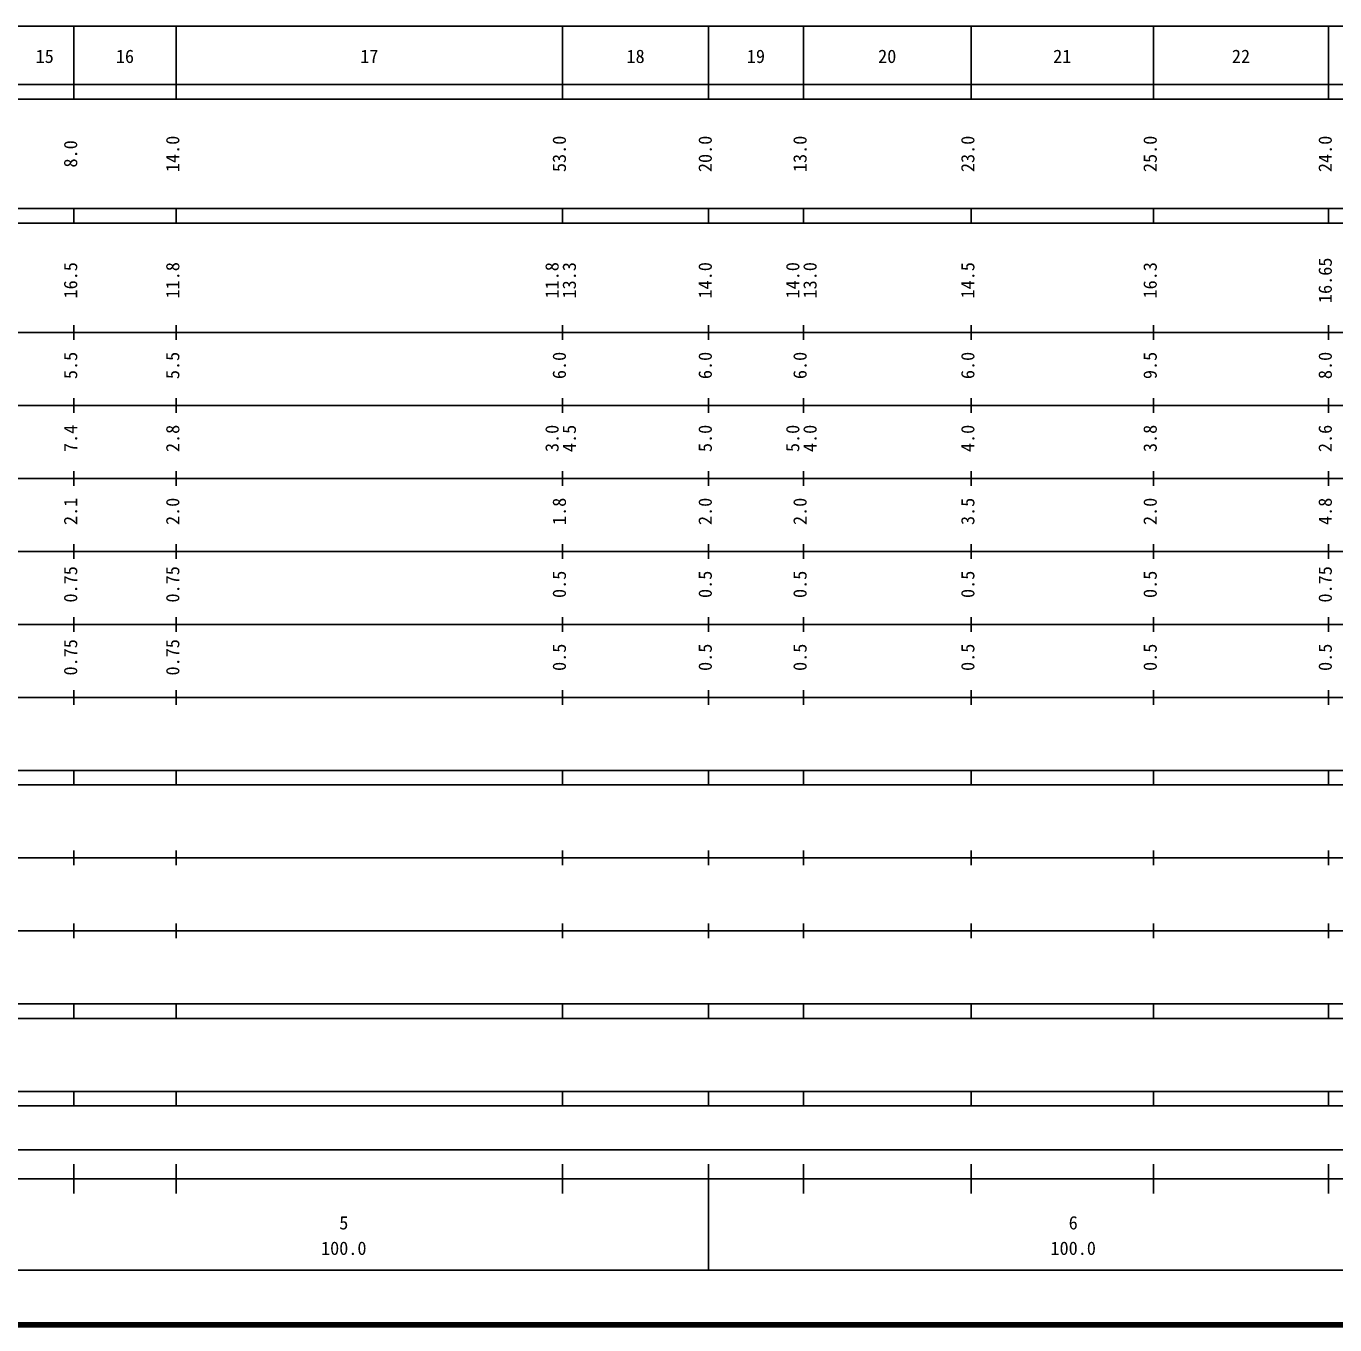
# Model space of a CAD drawing. Units: millimetres on the paper, enlarged 1000 times. Extents: x 40000 to 680000, y 20000 to 380000.
# Drawn here: x 274454 to 453862, y 20000 to 198000 of the extents above; entities that cross this region are included whole.
import ezdxf
from ezdxf.enums import TextEntityAlignment as Align

# ---------------------------------------------------------------- set-up
doc = ezdxf.new("R2010")
doc.units = ezdxf.units.MM
doc.header["$LTSCALE"] = 1000
doc.layers.add('M-TTL', color=2, linetype='Continuous', lineweight=140)
doc.layers.add('M-TTL-BAND', color=7, linetype='Continuous', lineweight=25)
doc.styles.add('ＭＳ ゴシック', font='')
doc.styles.get('ＭＳ ゴシック').set_extended_font_data('MS Gothic')

msp = doc.modelspace()

# ---------------------------------------------------------------- linework, layer by layer
at = {"layer": 'M-TTL'}
msp.add_line((40000, 20000), (680000, 20000), dxfattribs=at)
at = {"layer": 'M-TTL-BAND'}
for p, q in [((68000, 198000), (579000, 198000)), ((281000, 188000), (281000, 198000)), ((295000, 188000), (295000, 198000)), ((348000, 188000), (348000, 198000)), ((368000, 188000), (368000, 198000)), ((381000, 188000), (381000, 198000)), ((404000, 188000), (404000, 198000)), ((429000, 188000), (429000, 198000)), ((453000, 188000), (453000, 198000)), ((40000, 190000), (579000, 190000)), ((40000, 188000), (579000, 188000)), ((40000, 173000), (579000, 173000)), ((281000, 171000), (281000, 173000)), ((295000, 171000), (295000, 173000)), ((348000, 171000), (348000, 173000)), ((368000, 171000), (368000, 173000)), ((381000, 171000), (381000, 173000)), ((404000, 171000), (404000, 173000)), ((429000, 171000), (429000, 173000)), ((453000, 171000), (453000, 173000)), ((40000, 171000), (579000, 171000)), ((281000, 155000), (281000, 157000)), ((295000, 155000), (295000, 157000)), ((348000, 155000), (348000, 157000)), ((368000, 155000), (368000, 157000)), ((381000, 155000), (381000, 157000)), ((404000, 155000), (404000, 157000)), ((429000, 155000), (429000, 157000)), ((453000, 155000), (453000, 157000)), ((40000, 156000), (579000, 156000)), ((46000, 146000), (579000, 146000)), ((281000, 145000), (281000, 147000)), ((295000, 145000), (295000, 147000)), ((348000, 145000), (348000, 147000)), ((368000, 145000), (368000, 147000)), ((381000, 145000), (381000, 147000)), ((404000, 145000), (404000, 147000)), ((429000, 145000), (429000, 147000)), ((453000, 145000), (453000, 147000)), ((281000, 135000), (281000, 137000)), ((295000, 135000), (295000, 137000)), ((348000, 135000), (348000, 137000)), ((368000, 135000), (368000, 137000)), ((381000, 135000), (381000, 137000)), ((404000, 135000), (404000, 137000)), ((429000, 135000), (429000, 137000)), ((453000, 135000), (453000, 137000)), ((52000, 136000), (579000, 136000)), ((46000, 126000), (579000, 126000)), ((281000, 125000), (281000, 127000)), ((295000, 125000), (295000, 127000)), ((348000, 125000), (348000, 127000)), ((368000, 125000), (368000, 127000)), ((381000, 125000), (381000, 127000)), ((404000, 125000), (404000, 127000)), ((429000, 125000), (429000, 127000)), ((453000, 125000), (453000, 127000)), ((281000, 115000), (281000, 117000)), ((295000, 115000), (295000, 117000)), ((348000, 115000), (348000, 117000)), ((368000, 115000), (368000, 117000)), ((381000, 115000), (381000, 117000)), ((404000, 115000), (404000, 117000)), ((429000, 115000), (429000, 117000)), ((453000, 115000), (453000, 117000)), ((52000, 116000), (579000, 116000)), ((46000, 106000), (579000, 106000)), ((281000, 105000), (281000, 107000)), ((295000, 105000), (295000, 107000)), ((348000, 105000), (348000, 107000)), ((368000, 105000), (368000, 107000)), ((381000, 105000), (381000, 107000)), ((404000, 105000), (404000, 107000)), ((429000, 105000), (429000, 107000)), ((453000, 105000), (453000, 107000)), ((40000, 96000), (579000, 96000)), ((281000, 94000), (281000, 96000)), ((295000, 94000), (295000, 96000)), ((348000, 94000), (348000, 96000)), ((368000, 94000), (368000, 96000)), ((381000, 94000), (381000, 96000)), ((404000, 94000), (404000, 96000)), ((429000, 94000), (429000, 96000)), ((453000, 94000), (453000, 96000)), ((40000, 94000), (579000, 94000)), ((281000, 83000), (281000, 85000)), ((295000, 83000), (295000, 85000)), ((348000, 83000), (348000, 85000)), ((368000, 83000), (368000, 85000)), ((381000, 83000), (381000, 85000)), ((404000, 83000), (404000, 85000)), ((429000, 83000), (429000, 85000)), ((453000, 83000), (453000, 85000)), ((49000, 84000), (579000, 84000)), ((40000, 74000), (579000, 74000)), ((281000, 73000), (281000, 75000)), ((295000, 73000), (295000, 75000)), ((348000, 73000), (348000, 75000)), ((368000, 73000), (368000, 75000)), ((381000, 73000), (381000, 75000)), ((404000, 73000), (404000, 75000)), ((429000, 73000), (429000, 75000)), ((453000, 73000), (453000, 75000)), ((40000, 64000), (579000, 64000)), ((281000, 62000), (281000, 64000)), ((295000, 62000), (295000, 64000)), ((348000, 62000), (348000, 64000)), ((368000, 62000), (368000, 64000)), ((381000, 62000), (381000, 64000)), ((404000, 62000), (404000, 64000)), ((429000, 62000), (429000, 64000)), ((453000, 62000), (453000, 64000)), ((40000, 62000), (579000, 62000)), ((40000, 52000), (579000, 52000)), ((281000, 50000), (281000, 52000)), ((295000, 50000), (295000, 52000)), ((348000, 50000), (348000, 52000)), ((368000, 50000), (368000, 52000)), ((381000, 50000), (381000, 52000)), ((404000, 50000), (404000, 52000)), ((429000, 50000), (429000, 52000)), ((453000, 50000), (453000, 52000)), ((40000, 50000), (579000, 50000)), ((71000, 44000), (565240, 44000)), ((281000, 38000), (281000, 42000)), ((295000, 38000), (295000, 42000)), ((348000, 38000), (348000, 42000)), ((368000, 27500), (368000, 42000)), ((381000, 38000), (381000, 42000)), ((404000, 38000), (404000, 42000)), ((429000, 38000), (429000, 42000)), ((453000, 38000), (453000, 42000)), ((40000, 40000), (579000, 40000)), ((68000, 27500), (579000, 27500))]:
    msp.add_line(p, q, dxfattribs=at)

# ---------------------------------------------------------------- texts
at = {"layer": 'M-TTL-BAND', "style": 'ＭＳ ゴシック'}
for s, p in [('15', (275750, 192405)), ('16', (286750, 192405)), ('17', (320250, 192405)), ('18', (356750, 192405)), ('19', (373250, 192405)), ('20', (391250, 192405)), ('21', (415250, 192405)), ('22', (439750, 192405)), ('5', (317375, 32523)), ('6', (417375, 32523)), ('100.0', (314875, 29033)), ('100.0', (414875, 29033))]:
    msp.add_text(s, height=1833, dxfattribs=at).set_placement(p, align=Align.BOTTOM_LEFT)
for s, p in [('8.0', (282000, 178625)), ('14.0', (296000, 178000)), ('53.0', (349000, 178000)), ('20.0', (369000, 178000)), ('13.0', (382000, 178000)), ('23.0', (405000, 178000)), ('25.0', (430000, 178000)), ('24.0', (454000, 178000)), ('16.5', (282000, 160674)), ('11.8', (296000, 160674)), ('11.8', (348000, 160674)), ('13.3', (350370, 160674)), ('14.0', (369000, 160674)), ('14.0', (381000, 160674)), ('13.0', (383370, 160674)), ('14.5', (405000, 160674)), ('16.3', (430000, 160674)), ('16.65', (454000, 160049)), ('5.5', (282000, 149625)), ('5.5', (296000, 149625)), ('6.0', (349000, 149625)), ('6.0', (369000, 149625)), ('6.0', (382000, 149625)), ('6.0', (405000, 149625)), ('9.5', (430000, 149625)), ('8.0', (454000, 149625)), ('7.4', (282000, 139625)), ('2.8', (296000, 139625)), ('3.0', (348000, 139625)), ('4.5', (350370, 139625)), ('5.0', (369000, 139625)), ('5.0', (381000, 139625)), ('4.0', (383370, 139625)), ('4.0', (405000, 139625)), ('3.8', (430000, 139625)), ('2.6', (454000, 139625)), ('2.1', (282000, 129625)), ('2.0', (296000, 129625)), ('1.8', (349000, 129625)), ('2.0', (369000, 129625)), ('2.0', (382000, 129625)), ('3.5', (405000, 129625)), ('2.0', (430000, 129625)), ('4.8', (454000, 129625)), ('0.75', (282000, 119000)), ('0.75', (296000, 119000)), ('0.75', (454000, 119000)), ('0.5', (349000, 119625)), ('0.5', (369000, 119625)), ('0.5', (382000, 119625)), ('0.5', (405000, 119625)), ('0.5', (430000, 119625)), ('0.75', (282000, 109000)), ('0.75', (296000, 109000)), ('0.5', (349000, 109625)), ('0.5', (369000, 109625)), ('0.5', (382000, 109625)), ('0.5', (405000, 109625)), ('0.5', (430000, 109625)), ('0.5', (454000, 109625))]:
    msp.add_text(s, height=1833, rotation=90, dxfattribs=at).set_placement(p, align=Align.BOTTOM_LEFT)

doc.saveas('drawing.dxf')
